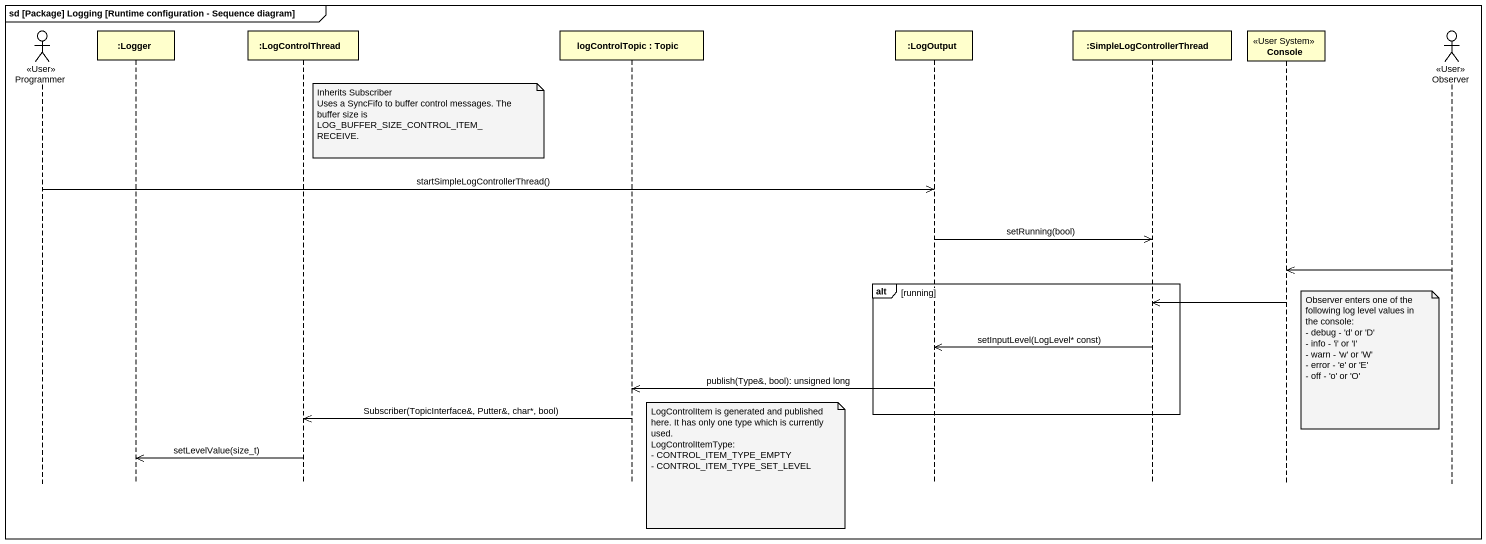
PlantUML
@startuml
mainframe sd [Package] Logging [Runtime configuration - Sequence diagram]
hide footbox
actor Programmer <<User>>
participant ":Logger" as Logger
participant ":LogControlThread" as LogControlThread
participant "logControlTopic : Topic" as logControlTopic
participant ":LogOutput" as LogOutput
participant ":SimpleLogControllerThread" as SimpleLogControllerThread
participant Console <<User System>>
actor Observer <<User>>

note right of LogControlThread
  Inherits Subscriber
  Uses a SyncFifo to buffer control messages. The buffer size is LOG_BUFFER_SIZE_CONTROL_ITEM_RECEIVE.
end note
Programmer ->> LogOutput : startSimpleLogControllerThread()
LogOutput ->> SimpleLogControllerThread : setRunning(bool)
Observer ->> Console
alt running
  Console ->> SimpleLogControllerThread
  SimpleLogControllerThread ->> LogOutput : setInputLevel(LogLevel* const)
  note left of Observer
    Observer enters one of the following log level values in the console:
    - debug - 'd' or 'D'
    - info - 'i' or 'I'
    - warn - 'w' or 'W'
    - error - 'e' or 'E'
    - off - 'o' or 'O'
  end note
  LogOutput ->> logControlTopic : publish(Type&, bool): unsigned long
end
logControlTopic ->> LogControlThread : Subscriber(TopicInterface&, Putter&, char*, bool)
LogControlThread ->> Logger : setLevelValue(size_t)
note right of logControlTopic
  LogControlItem is generated and published here. It has only one type which is currently used.
  LogControlItemType:
  - CONTROL_ITEM_TYPE_EMPTY
  - CONTROL_ITEM_TYPE_SET_LEVEL
end note
@enduml
